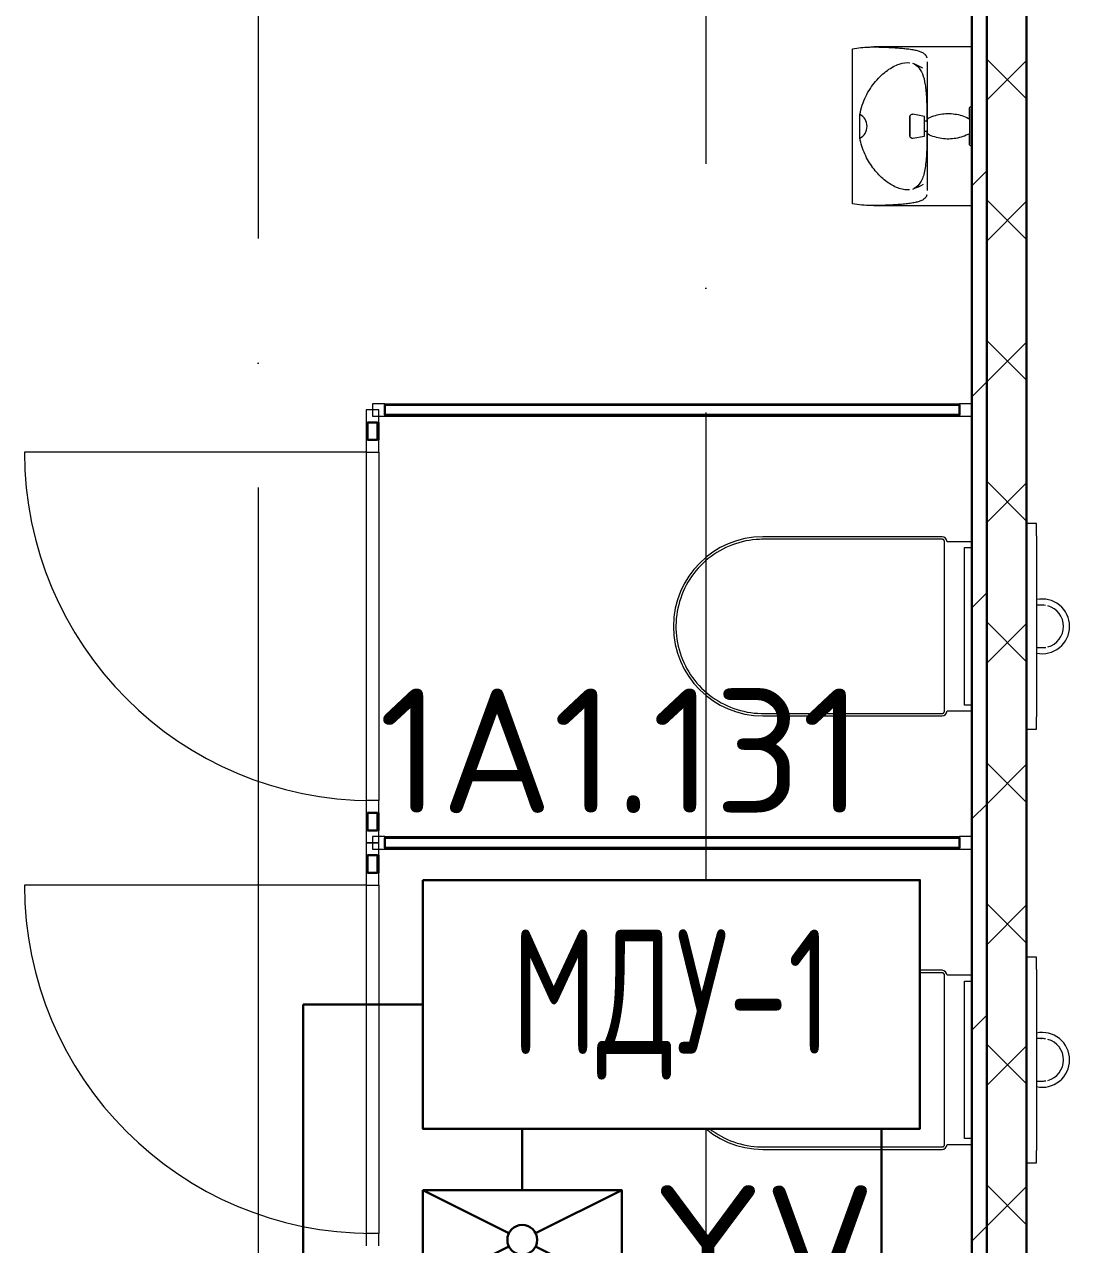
# Model space of a CAD drawing. Header units: millimetres. Extents: x -1073752 to 1436911, y -1379358 to 94781.
# Drawn here: x -1009773 to -1007672, y -1015528 to -1013076 of the extents above; entities that cross this region are included whole.
import ezdxf
from ezdxf.enums import TextEntityAlignment as Align

# ---------------------------------------------------------------- set-up
doc = ezdxf.new("R2010")
doc.units = ezdxf.units.MM
doc.set_wipeout_variables(frame=1)
doc.linetypes.add('ADSK_Линия сетки', pattern=[25, 20, -2.5, 0, -2.5])
for name, color, linetype, lineweight in [('RC-Дымоудаление', 1, 'Continuous', 30), ('Витраж', 7, 'Continuous', 9), ('Двери', 252, 'Continuous', 9), ('лс', 5, 'Continuous', 30), ('Оси', 252, 'Continuous', 9), ('Сантехника', 252, 'Continuous', 9), ('Стены наружные', 7, 'Continuous', 18), ('Стены разрез', 7, 'Continuous', 30)]:
    doc.layers.add(name, color=color, linetype=linetype, lineweight=lineweight)
doc.layers.add('RC-Позиционные_обозначения', color=7, linetype='Continuous')
doc.layers.add('RC-Таблицы', color=7, linetype='Continuous')
doc.styles.add('ISOCPEUR', font='isocpeur.ttf', dxfattribs={"height": 250})
doc.styles.add('RubezhCAD', font='isocpeur.ttf')
doc.styles.get("Standard").update_dxf_attribs({"font": 'arial.ttf'})

# ---------------------------------------------------------------- blocks, each defined once
blk = doc.blocks.new('2 этаж')
at = {"layer": 'Витраж', "color": 251, "lineweight": 18, "true_color": 0x636466, "extrusion": (0, 0, -1)}
for p, q in [((149731, -6121.8), (149706, -6121.8)), ((149706, -6121.8), (149706, -6146.8)), ((149731, -6146.8), (149731, -6121.8)), ((149718.5, -6134.3), (149693.5, -6134.3)), ((149693.5, -6134.3), (149693.5, -6159.3)), ((149706, -6146.8), (149731, -6146.8)), ((149718.5, -6159.3), (149718.5, -6134.3)), ((149693.5, -6159.3), (149718.5, -6159.3)), ((149718.5, -6194.3), (149693.5, -6194.3)), ((149693.5, -6194.3), (149693.5, -6219.3)), ((149718.5, -6219.3), (149718.5, -6194.3)), ((149693.5, -6219.3), (149718.5, -6219.3)), ((149718.5, -6919.3), (149693.5, -6919.3)), ((149693.5, -6919.3), (149693.5, -6944.3)), ((149718.5, -6944.3), (149718.5, -6919.3)), ((149693.5, -6944.3), (149718.5, -6944.3)), ((149718.5, -7004.3), (149693.5, -7004.3)), ((149693.5, -7004.3), (149693.5, -7029.3)), ((149731, -6991.8), (149706, -6991.8)), ((149706, -6991.8), (149706, -7016.8)), ((149718.5, -7029.3), (149718.5, -7004.3)), ((149731, -7016.8), (149731, -6991.8)), ((149693.5, -7029.3), (149718.5, -7029.3)), ((149706, -7016.8), (149731, -7016.8)), ((149718.5, -7064.3), (149693.5, -7064.3)), ((149693.5, -7064.3), (149693.5, -7089.3)), ((149718.5, -7089.3), (149718.5, -7064.3)), ((149693.5, -7089.3), (149718.5, -7089.3)), ((149718.5, -7789.3), (149693.5, -7789.3)), ((149693.5, -7789.3), (149693.5, -7814.3)), ((149718.5, -7814.3), (149718.5, -7789.3))]:
    blk.add_line(p, q, dxfattribs=at)
at = {"layer": 'Витраж', "color": 251, "true_color": 0x636466}
for p, q in [((149731, -6121.8), (150886, -6121.8)), ((149731, -6146.8), (150886, -6146.8)), ((149693.5, -6159.3), (149693.5, -6194.3)), ((149718.5, -6159.3), (149718.5, -6194.3)), ((149693.5, -6219.3), (149693.5, -6919.3)), ((149718.5, -6219.3), (149718.5, -6919.3)), ((149693.5, -6944.3), (149693.5, -6979.3)), ((149718.5, -6944.3), (149718.5, -6979.3)), ((149731, -6991.8), (150886, -6991.8)), ((149693.5, -7029.3), (149693.5, -7064.3)), ((149718.5, -7029.3), (149718.5, -7064.3)), ((149731, -7016.8), (150886, -7016.8)), ((149693.5, -7089.3), (149693.5, -7789.3)), ((149718.5, -7089.3), (149718.5, -7789.3))]:
    blk.add_line(p, q, dxfattribs=at)
at = {"layer": 'Витраж', "color": 251, "lineweight": 18, "true_color": 0x636466}
for p, q in [((150911, -6121.8), (150886, -6121.8)), ((150886, -6121.8), (150886, -6146.8)), ((150911, -6146.8), (150911, -6121.8)), ((150886, -6146.8), (150911, -6146.8)), ((149718.5, -6979.3), (149693.5, -6979.3)), ((149693.5, -6979.3), (149693.5, -7004.3)), ((149718.5, -7004.3), (149718.5, -6979.3)), ((149693.5, -7004.3), (149718.5, -7004.3)), ((150911, -6991.8), (150886, -6991.8)), ((150886, -6991.8), (150886, -7016.8)), ((150911, -7016.8), (150911, -6991.8)), ((150886, -7016.8), (150911, -7016.8))]:
    blk.add_line(p, q, dxfattribs=at)
at = {"layer": 'Двери', "color": 251, "true_color": 0x636466}
for p, q in [((149693.5, -6219.3), (149006, -6219.3)), ((149693.5, -7089.3), (149006, -7089.3))]:
    blk.add_line(p, q, dxfattribs=at)
for centre in [(149706, -6219.3), (149706, -7089.3)]:
    blk.add_arc(centre, 700, 180, 270, dxfattribs=at)
at = {"layer": 'Оси', "color": 251, "linetype": 'ADSK_Линия сетки', "ltscale": 100, "true_color": 0x636466}
for p, q in [((149476, 33711.4), (149476, -32265.4)), ((150376, -1139.3), (150376, -30995.4))]:
    blk.add_line(p, q, dxfattribs=at)
at = {"layer": 'Сантехника', "color": 251, "true_color": 0x636466}
for p, q in [((150671, -5719.8), (150671, -5408.7)), ((150911, -5404.8), (150713.9, -5404.8)), ((150820.8, -5454.3), (150820.8, -5555.6)), ((150685.8, -5564.3), (150685.8, -5540.7)), ((150816, -5544.3), (150792.3, -5540.1)), ((150820.6, -5540.4), (150820.6, -5555.6)), ((150685.8, -5587.8), (150685.8, -5564.3)), ((150816, -5564.3), (150816, -5544.3)), ((150821, -5554.3), (150816, -5554.3)), ((150816, -5584.3), (150816, -5564.3)), ((150821, -5549.3), (150821, -5564.3)), ((150821, -5564.3), (150821, -5579.3)), ((150792.3, -5588.4), (150816, -5584.3)), ((150816, -5574.3), (150821, -5574.3)), ((150820.6, -5572.9), (150820.6, -5588.1)), ((150820.8, -5572.9), (150820.8, -5674.3)), ((150713.9, -5723.7), (150911, -5723.7)), ((150851, -6389.3), (150491, -6389.3)), ((150851, -6394.3), (150491, -6394.3)), ((150856, -6739.3), (150856, -6399.3)), ((150911, -6399.3), (150861, -6399.3)), ((150896, -6727.5), (150896, -6411)), ((150896, -6411), (150911, -6411)), ((150861, -6739.3), (150911, -6739.3)), ((150911, -6727.5), (150896, -6727.5)), ((150491, -6744.3), (150851, -6744.3)), ((150491, -6749.3), (150851, -6749.3)), ((150851, -7260.5), (150491, -7260.5)), ((150851, -7265.5), (150491, -7265.5)), ((150856, -7610.5), (150856, -7270.5)), ((150911, -7270.5), (150861, -7270.5)), ((150896, -7598.7), (150896, -7282.3)), ((150896, -7282.3), (150911, -7282.3)), ((150911, -7598.7), (150896, -7598.7)), ((150491, -7615.5), (150851, -7615.5)), ((150491, -7620.5), (150851, -7620.5)), ((150861, -7610.5), (150911, -7610.5))]:
    blk.add_line(p, q, dxfattribs=at)
at = {"layer": 'Сантехника', "color": 251, "lineweight": 9, "true_color": 0x636466}
for p, q in [((151041, -6362.5), (151021, -6362.5)), ((151041, -6387.5), (151041, -6362.5)), ((151041, -6387.5), (151041, -6751)), ((151041, -6776), (151041, -6751)), ((151021, -6776), (151041, -6776)), ((151041, -7233.8), (151021, -7233.8)), ((151041, -7258.8), (151041, -7233.8)), ((151041, -7258.8), (151041, -7622.3)), ((151041, -7647.3), (151041, -7622.3)), ((151021, -7647.3), (151041, -7647.3))]:
    blk.add_line(p, q, dxfattribs=at)
at = {"layer": 'Сантехника', "color": 251, "true_color": 0x636466, "flags": 128}
for points in [[(150812.4, -5447.4), (150807.2, -5444.6), (150801.8, -5442.1), (150796.3, -5439.7), (150792.3, -5438.2)], [(150786.5, -5545), (150786.5, -5544.8), (150786.5, -5544.6), (150786.5, -5544.4), (150786.5, -5544.2), (150786.6, -5544), (150786.6, -5543.8), (150786.7, -5543.6), (150786.7, -5543.4), (150786.8, -5543.2), (150786.9, -5543.1), (150786.9, -5542.9), (150787, -5542.7), (150787.1, -5542.5), (150787.2, -5542.3), (150787.3, -5542.2), (150787.5, -5542), (150787.6, -5541.9), (150787.7, -5541.7), (150787.8, -5541.6), (150788, -5541.4), (150788.1, -5541.3), (150788.3, -5541.1), (150788.4, -5541), (150788.6, -5540.9), (150788.8, -5540.8), (150788.9, -5540.7), (150789.1, -5540.6), (150789.3, -5540.5), (150789.5, -5540.4), (150789.7, -5540.3), (150789.8, -5540.3), (150790, -5540.2), (150790.2, -5540.2), (150790.4, -5540.1), (150790.6, -5540.1), (150790.8, -5540), (150791, -5540), (150791.2, -5540), (150791.4, -5540), (150791.6, -5540), (150791.8, -5540), (150792, -5540), (150792.2, -5540.1), (150792.3, -5540.1)], [(150821, -5549.3), (150824.2, -5547.6), (150827.5, -5546.1), (150830.8, -5544.7), (150834.2, -5543.5), (150837.6, -5542.4), (150841.1, -5541.4), (150844.6, -5540.6), (150848.1, -5539.9), (150851.7, -5539.4), (150855.3, -5539), (150858.8, -5538.7), (150862.4, -5538.6), (150866, -5538.6), (150869.6, -5538.8), (150873.2, -5539.1), (150876.8, -5539.6), (150880.3, -5540.2), (150883.9, -5540.9), (150887.4, -5541.8), (150890.8, -5542.8), (150894.2, -5544), (150897.6, -5545.3), (150900.9, -5546.7), (150904.1, -5548.3), (150906, -5549.3)], [(150906, -5529.3), (150906, -5529.1), (150906, -5528.9), (150906, -5528.7), (150906.1, -5528.5), (150906.1, -5528.3), (150906.1, -5528.1), (150906.2, -5527.9), (150906.3, -5527.7), (150906.3, -5527.5), (150906.4, -5527.3), (150906.5, -5527.1), (150906.6, -5526.9), (150906.7, -5526.8), (150906.8, -5526.6), (150906.9, -5526.4), (150907, -5526.3), (150907.1, -5526.1), (150907.2, -5526), (150907.4, -5525.8), (150907.5, -5525.7), (150907.7, -5525.5), (150907.8, -5525.4), (150908, -5525.3), (150908.1, -5525.2), (150908.3, -5525), (150908.5, -5524.9), (150908.6, -5524.8), (150908.8, -5524.8), (150909, -5524.7), (150909.2, -5524.6), (150909.4, -5524.5), (150909.6, -5524.5), (150909.8, -5524.4), (150910, -5524.4), (150910.2, -5524.3), (150910.4, -5524.3), (150910.6, -5524.3), (150910.8, -5524.3), (150911, -5524.3), (150911, -5524.3)], [(150906, -5548.1), (150906, -5546.9), (150906, -5545.7), (150906, -5544.5), (150906, -5543.4), (150906, -5542.2), (150906, -5541.2), (150906, -5540.1), (150906, -5539.1), (150906, -5538.2), (150906, -5537.3), (150906, -5536.4), (150906, -5535.6), (150906, -5534.8), (150906, -5534.1), (150906, -5533.4), (150906, -5532.7), (150906, -5532.2), (150906, -5531.6), (150906, -5531.2), (150906, -5530.7), (150906, -5530.3), (150906, -5530), (150906, -5529.8), (150906, -5529.6), (150906, -5529.4), (150906, -5529.3), (150906, -5529.3)], [(150906, -5529.3), (150906, -5529.3), (150906, -5529.4), (150906, -5529.5), (150906, -5529.7), (150906, -5530), (150906, -5530.3), (150906, -5530.6), (150906, -5531), (150906, -5531.5), (150906, -5532), (150906, -5532.6), (150906, -5533.2), (150906, -5533.9), (150906, -5534.6), (150906, -5535.4), (150906, -5536.2), (150906, -5537), (150906, -5537.9), (150906, -5538.9), (150906, -5539.9), (150906, -5540.9), (150906, -5542), (150906, -5543), (150906, -5544.2), (150906, -5545.3), (150906, -5546.5), (150906, -5547.8), (150906, -5549), (150906, -5550.3), (150906, -5551.6), (150906, -5552.9), (150906, -5554.2), (150906, -5555.6), (150906, -5556.9), (150906, -5558.3), (150906, -5559.7), (150906, -5561.1), (150906, -5562.5), (150906, -5563.9), (150906, -5564.3)], [(150786.5, -5564.3), (150786.5, -5563.5), (150786.5, -5562.7), (150786.5, -5561.9), (150786.5, -5561.2), (150786.5, -5560.4), (150786.5, -5559.7), (150786.5, -5558.9), (150786.5, -5558.2), (150786.5, -5557.5), (150786.5, -5556.8), (150786.5, -5556.1), (150786.5, -5555.4), (150786.5, -5554.7), (150786.5, -5554), (150786.5, -5553.4), (150786.5, -5552.8), (150786.5, -5552.1), (150786.5, -5551.6), (150786.5, -5551), (150786.5, -5550.4), (150786.5, -5549.9), (150786.5, -5549.4), (150786.5, -5548.9), (150786.5, -5548.5), (150786.5, -5548.1), (150786.5, -5547.7), (150786.5, -5547.3), (150786.5, -5546.9), (150786.5, -5546.6), (150786.5, -5546.3), (150786.5, -5546), (150786.5, -5545.8), (150786.5, -5545.6), (150786.5, -5545.4), (150786.5, -5545.3), (150786.5, -5545.2), (150786.5, -5545.1), (150786.5, -5545), (150786.5, -5545)], [(150786.5, -5545), (150786.5, -5545), (150786.5, -5545.1), (150786.5, -5545.1), (150786.5, -5545.2), (150786.5, -5545.4), (150786.5, -5545.6), (150786.5, -5545.8), (150786.5, -5546), (150786.5, -5546.2), (150786.5, -5546.5), (150786.5, -5546.8), (150786.5, -5547.2), (150786.5, -5547.5), (150786.5, -5547.9), (150786.5, -5548.4), (150786.5, -5548.8), (150786.5, -5549.3), (150786.5, -5549.8), (150786.5, -5550.3), (150786.5, -5550.8), (150786.5, -5551.4), (150786.5, -5552), (150786.5, -5552.6), (150786.5, -5553.2), (150786.5, -5553.9), (150786.5, -5554.5), (150786.5, -5555.2), (150786.5, -5555.9), (150786.5, -5556.6), (150786.5, -5557.3), (150786.5, -5558), (150786.5, -5558.7), (150786.5, -5559.5), (150786.5, -5560.2), (150786.5, -5561), (150786.5, -5561.7), (150786.5, -5562.5), (150786.5, -5563.3), (150786.5, -5564), (150786.5, -5564.3)], [(150786.5, -5564.3), (150786.5, -5565), (150786.5, -5565.8), (150786.5, -5566.6), (150786.5, -5567.3), (150786.5, -5568.1), (150786.5, -5568.8), (150786.5, -5569.6), (150786.5, -5570.3), (150786.5, -5571), (150786.5, -5571.7), (150786.5, -5572.5), (150786.5, -5573.1), (150786.5, -5573.8), (150786.5, -5574.5), (150786.5, -5575.1), (150786.5, -5575.7), (150786.5, -5576.4), (150786.5, -5576.9), (150786.5, -5577.5), (150786.5, -5578.1), (150786.5, -5578.6), (150786.5, -5579.1), (150786.5, -5579.6), (150786.5, -5580), (150786.5, -5580.5), (150786.5, -5580.9), (150786.5, -5581.2), (150786.5, -5581.6), (150786.5, -5581.9), (150786.5, -5582.2), (150786.5, -5582.5), (150786.5, -5582.7), (150786.5, -5582.9), (150786.5, -5583.1), (150786.5, -5583.2), (150786.5, -5583.3), (150786.5, -5583.4), (150786.5, -5583.5), (150786.5, -5583.5)], [(150786.5, -5583.5), (150786.5, -5583.5), (150786.5, -5583.4), (150786.5, -5583.4), (150786.5, -5583.3), (150786.5, -5583.1), (150786.5, -5583), (150786.5, -5582.8), (150786.5, -5582.5), (150786.5, -5582.3), (150786.5, -5582), (150786.5, -5581.7), (150786.5, -5581.3), (150786.5, -5581), (150786.5, -5580.6), (150786.5, -5580.1), (150786.5, -5579.7), (150786.5, -5579.2), (150786.5, -5578.7), (150786.5, -5578.2), (150786.5, -5577.7), (150786.5, -5577.1), (150786.5, -5576.5), (150786.5, -5575.9), (150786.5, -5575.3), (150786.5, -5574.7), (150786.5, -5574), (150786.5, -5573.3), (150786.5, -5572.6), (150786.5, -5571.9), (150786.5, -5571.2), (150786.5, -5570.5), (150786.5, -5569.8), (150786.5, -5569), (150786.5, -5568.3), (150786.5, -5567.5), (150786.5, -5566.8), (150786.5, -5566), (150786.5, -5565.2), (150786.5, -5564.5), (150786.5, -5564.3)], [(150906, -5564.3), (150906, -5565.7), (150906, -5567.1), (150906, -5568.4), (150906, -5569.8), (150906, -5571.2), (150906, -5572.6), (150906, -5573.9), (150906, -5575.3), (150906, -5576.6), (150906, -5577.9), (150906, -5579.2), (150906, -5580.4), (150906, -5581.6), (150906, -5582.8), (150906, -5584), (150906, -5585.2), (150906, -5586.3), (150906, -5587.3), (150906, -5588.4), (150906, -5589.4), (150906, -5590.3), (150906, -5591.2), (150906, -5592.1), (150906, -5592.9), (150906, -5593.7), (150906, -5594.4), (150906, -5595.1), (150906, -5595.8), (150906, -5596.3), (150906, -5596.9), (150906, -5597.4), (150906, -5597.8), (150906, -5598.2), (150906, -5598.5), (150906, -5598.7), (150906, -5599), (150906, -5599.1), (150906, -5599.2), (150906, -5599.3)], [(150792.3, -5588.4), (150792.1, -5588.5), (150791.9, -5588.5), (150791.7, -5588.5), (150791.5, -5588.5), (150791.3, -5588.5), (150791.1, -5588.5), (150790.9, -5588.5), (150790.7, -5588.5), (150790.5, -5588.4), (150790.3, -5588.4), (150790.2, -5588.3), (150790, -5588.3), (150789.8, -5588.2), (150789.6, -5588.1), (150789.4, -5588.1), (150789.2, -5588), (150789, -5587.9), (150788.9, -5587.8), (150788.7, -5587.7), (150788.5, -5587.6), (150788.4, -5587.4), (150788.2, -5587.3), (150788.1, -5587.2), (150787.9, -5587), (150787.8, -5586.9), (150787.7, -5586.7), (150787.5, -5586.6), (150787.4, -5586.4), (150787.3, -5586.3), (150787.2, -5586.1), (150787.1, -5585.9), (150787, -5585.7), (150786.9, -5585.6), (150786.8, -5585.4), (150786.8, -5585.2), (150786.7, -5585), (150786.6, -5584.8), (150786.6, -5584.6), (150786.5, -5584.4), (150786.5, -5584.2), (150786.5, -5584), (150786.5, -5583.8), (150786.5, -5583.6), (150786.5, -5583.5)], [(150906, -5579.3), (150902.8, -5580.9), (150899.5, -5582.4), (150896.2, -5583.8), (150892.8, -5585), (150889.4, -5586.1), (150885.9, -5587.1), (150882.4, -5587.9), (150878.9, -5588.6), (150875.3, -5589.1), (150871.8, -5589.5), (150868.2, -5589.8), (150864.6, -5589.9), (150861, -5589.9), (150857.4, -5589.7), (150853.8, -5589.4), (150850.2, -5588.9), (150846.7, -5588.3), (150843.1, -5587.6), (150839.7, -5586.7), (150836.2, -5585.7), (150832.8, -5584.5), (150829.4, -5583.2), (150826.1, -5581.8), (150822.9, -5580.2), (150821, -5579.3)], [(150906, -5599.3), (150906, -5599.2), (150906, -5599.1), (150906, -5599), (150906, -5598.8), (150906, -5598.6), (150906, -5598.3), (150906, -5597.9), (150906, -5597.5), (150906, -5597), (150906, -5596.5), (150906, -5595.9), (150906, -5595.3), (150906, -5594.6), (150906, -5593.9), (150906, -5593.1), (150906, -5592.3), (150906, -5591.5), (150906, -5590.6), (150906, -5589.6), (150906, -5588.6), (150906, -5587.6), (150906, -5586.6), (150906, -5585.5), (150906, -5584.3), (150906, -5583.2), (150906, -5582), (150906, -5580.7), (150906, -5579.5)], [(150911, -5604.3), (150910.8, -5604.2), (150910.6, -5604.2), (150910.4, -5604.2), (150910.2, -5604.2), (150910, -5604.2), (150909.8, -5604.1), (150909.6, -5604.1), (150909.4, -5604), (150909.2, -5603.9), (150909.1, -5603.9), (150908.9, -5603.8), (150908.7, -5603.7), (150908.5, -5603.6), (150908.4, -5603.5), (150908.2, -5603.4), (150908, -5603.3), (150907.9, -5603.1), (150907.7, -5603), (150907.6, -5602.9), (150907.4, -5602.7), (150907.3, -5602.6), (150907.2, -5602.4), (150907, -5602.3), (150906.9, -5602.1), (150906.8, -5602), (150906.7, -5601.8), (150906.6, -5601.6), (150906.5, -5601.4), (150906.4, -5601.2), (150906.3, -5601.1), (150906.3, -5600.9), (150906.2, -5600.7), (150906.2, -5600.5), (150906.1, -5600.3), (150906.1, -5600.1), (150906, -5599.9), (150906, -5599.7), (150906, -5599.5), (150906, -5599.3), (150906, -5599.3)], [(150792.3, -5690.3), (150797.9, -5688.2), (150803.4, -5685.7), (150808.7, -5683.1), (150813.8, -5680.3)], [(150491, -6394.3), (150484, -6394.4), (150477, -6394.8), (150470.1, -6395.5), (150463.1, -6396.5), (150456.2, -6397.7), (150449.4, -6399.3), (150442.6, -6401.1), (150436, -6403.1), (150429.4, -6405.5), (150422.9, -6408.1), (150416.5, -6410.9), (150410.2, -6414), (150404.1, -6417.4), (150398, -6421), (150392.2, -6424.8), (150386.5, -6428.9), (150381, -6433.2), (150375.6, -6437.7), (150370.4, -6442.4), (150365.5, -6447.3), (150360.7, -6452.4), (150356.1, -6457.8), (150351.8, -6463.2), (150347.6, -6468.9), (150343.7, -6474.7), (150340.1, -6480.7), (150336.7, -6486.8), (150333.5, -6493), (150330.6, -6499.4), (150327.9, -6505.8), (150325.5, -6512.4), (150323.4, -6519.1), (150321.5, -6525.8), (150319.9, -6532.6), (150318.6, -6539.5), (150317.5, -6546.4), (150316.7, -6553.4), (150316.2, -6560.4), (150316, -6567.4), (150316.1, -6574.4), (150316.4, -6581.4), (150317, -6588.3), (150318, -6595.3), (150319.1, -6602.2), (150320.6, -6609), (150322.3, -6615.8), (150324.3, -6622.5), (150326.6, -6629.1), (150329.1, -6635.7), (150331.9, -6642.1), (150334.9, -6648.4), (150338.2, -6654.6), (150341.7, -6660.6), (150345.5, -6666.5), (150349.5, -6672.2), (150353.8, -6677.8), (150358.2, -6683.2), (150362.9, -6688.4), (150367.7, -6693.5), (150372.8, -6698.3), (150378.1, -6702.9), (150383.5, -6707.3), (150389.1, -6711.5), (150394.9, -6715.5), (150400.8, -6719.2), (150406.9, -6722.7), (150413.1, -6725.9), (150419.4, -6728.9), (150425.8, -6731.7), (150432.4, -6734.1), (150439, -6736.4), (150445.7, -6738.3), (150452.5, -6740), (150459.4, -6741.4), (150466.3, -6742.5), (150473.3, -6743.4), (150480.2, -6743.9), (150487.2, -6744.2), (150491, -6744.3)], [(150856, -6399.3), (150856, -6399.1), (150856, -6398.9), (150856, -6398.7), (150855.9, -6398.5), (150855.9, -6398.3), (150855.9, -6398.1), (150855.8, -6397.9), (150855.8, -6397.7), (150855.7, -6397.5), (150855.6, -6397.3), (150855.5, -6397.1), (150855.4, -6396.9), (150855.3, -6396.8), (150855.2, -6396.6), (150855.1, -6396.4), (150855, -6396.3), (150854.9, -6396.1), (150854.8, -6396), (150854.6, -6395.8), (150854.5, -6395.7), (150854.3, -6395.5), (150854.2, -6395.4), (150854, -6395.3), (150853.9, -6395.2), (150853.7, -6395), (150853.5, -6394.9), (150853.4, -6394.8), (150853.2, -6394.8), (150853, -6394.7), (150852.8, -6394.6), (150852.6, -6394.5), (150852.4, -6394.5), (150852.2, -6394.4), (150852.1, -6394.4), (150851.9, -6394.3), (150851.7, -6394.3), (150851.5, -6394.3), (150851.3, -6394.3), (150851.1, -6394.3), (150851, -6394.3)], [(150851, -6744.3), (150851.2, -6744.2), (150851.4, -6744.2), (150851.6, -6744.2), (150851.8, -6744.2), (150852, -6744.2), (150852.2, -6744.1), (150852.4, -6744.1), (150852.6, -6744), (150852.8, -6743.9), (150853, -6743.9), (150853.1, -6743.8), (150853.3, -6743.7), (150853.5, -6743.6), (150853.7, -6743.5), (150853.8, -6743.4), (150854, -6743.3), (150854.2, -6743.1), (150854.3, -6743), (150854.5, -6742.9), (150854.6, -6742.7), (150854.7, -6742.6), (150854.9, -6742.4), (150855, -6742.3), (150855.1, -6742.1), (150855.2, -6742), (150855.3, -6741.8), (150855.4, -6741.6), (150855.5, -6741.4), (150855.6, -6741.2), (150855.7, -6741.1), (150855.7, -6740.9), (150855.8, -6740.7), (150855.8, -6740.5), (150855.9, -6740.3), (150855.9, -6740.1), (150856, -6739.9), (150856, -6739.7), (150856, -6739.5), (150856, -6739.3), (150856, -6739.3)], [(150491, -7265.5), (150484, -7265.6), (150477, -7266.1), (150470.1, -7266.8), (150463.1, -7267.7), (150456.2, -7269), (150449.4, -7270.5), (150442.6, -7272.3), (150436, -7274.4), (150429.4, -7276.7), (150422.9, -7279.3), (150416.5, -7282.2), (150410.2, -7285.3), (150404.1, -7288.6), (150398, -7292.2), (150392.2, -7296.1), (150386.5, -7300.1), (150381, -7304.4), (150375.6, -7308.9), (150370.4, -7313.7), (150365.5, -7318.6), (150360.7, -7323.7), (150356.1, -7329), (150351.8, -7334.5), (150347.6, -7340.1), (150343.7, -7346), (150340.1, -7351.9), (150336.7, -7358), (150333.5, -7364.3), (150330.6, -7370.6), (150327.9, -7377.1), (150325.5, -7383.7), (150323.4, -7390.3), (150321.5, -7397.1), (150319.9, -7403.9), (150318.6, -7410.8), (150317.5, -7417.7), (150316.7, -7424.6), (150316.2, -7431.6), (150316, -7438.6), (150316.1, -7445.6), (150316.4, -7452.6), (150317, -7459.6), (150318, -7466.5), (150319.1, -7473.4), (150320.6, -7480.3), (150322.3, -7487), (150324.3, -7493.8), (150326.6, -7500.4), (150329.1, -7506.9), (150331.9, -7513.3), (150334.9, -7519.6), (150338.2, -7525.8), (150341.7, -7531.9), (150345.5, -7537.8), (150349.5, -7543.5), (150353.8, -7549.1), (150358.2, -7554.5), (150362.9, -7559.7), (150367.7, -7564.7), (150372.8, -7569.5), (150378.1, -7574.2), (150383.5, -7578.6), (150389.1, -7582.8), (150394.9, -7586.7), (150400.8, -7590.5), (150406.9, -7593.9), (150413.1, -7597.2), (150419.4, -7600.2), (150425.8, -7602.9), (150432.4, -7605.4), (150439, -7607.6), (150445.7, -7609.5), (150452.5, -7611.2), (150459.4, -7612.6), (150466.3, -7613.8), (150473.3, -7614.6), (150480.2, -7615.2), (150487.2, -7615.5), (150491, -7615.5)], [(150856, -7270.5), (150856, -7270.3), (150856, -7270.1), (150856, -7269.9), (150855.9, -7269.7), (150855.9, -7269.5), (150855.9, -7269.3), (150855.8, -7269.1), (150855.8, -7268.9), (150855.7, -7268.7), (150855.6, -7268.6), (150855.5, -7268.4), (150855.4, -7268.2), (150855.3, -7268), (150855.2, -7267.8), (150855.1, -7267.7), (150855, -7267.5), (150854.9, -7267.4), (150854.8, -7267.2), (150854.6, -7267.1), (150854.5, -7266.9), (150854.3, -7266.8), (150854.2, -7266.6), (150854, -7266.5), (150853.9, -7266.4), (150853.7, -7266.3), (150853.5, -7266.2), (150853.4, -7266.1), (150853.2, -7266), (150853, -7265.9), (150852.8, -7265.8), (150852.6, -7265.8), (150852.4, -7265.7), (150852.2, -7265.7), (150852.1, -7265.6), (150851.9, -7265.6), (150851.7, -7265.5), (150851.5, -7265.5), (150851.3, -7265.5), (150851.1, -7265.5), (150851, -7265.5)], [(150851, -7615.5), (150851.2, -7615.5), (150851.4, -7615.5), (150851.6, -7615.5), (150851.8, -7615.4), (150852, -7615.4), (150852.2, -7615.4), (150852.4, -7615.3), (150852.6, -7615.2), (150852.8, -7615.2), (150853, -7615.1), (150853.1, -7615), (150853.3, -7614.9), (150853.5, -7614.8), (150853.7, -7614.7), (150853.8, -7614.6), (150854, -7614.5), (150854.2, -7614.4), (150854.3, -7614.3), (150854.5, -7614.1), (150854.6, -7614), (150854.7, -7613.8), (150854.9, -7613.7), (150855, -7613.5), (150855.1, -7613.4), (150855.2, -7613.2), (150855.3, -7613), (150855.4, -7612.9), (150855.5, -7612.7), (150855.6, -7612.5), (150855.7, -7612.3), (150855.7, -7612.1), (150855.8, -7611.9), (150855.8, -7611.7), (150855.9, -7611.5), (150855.9, -7611.4), (150856, -7611.2), (150856, -7611), (150856, -7610.8), (150856, -7610.6), (150856, -7610.5)]]:
    blk.add_lwpolyline(points, dxfattribs=at)
at = {"layer": 'Сантехника', "color": 251, "lineweight": 9, "true_color": 0x636466, "flags": 128}
for points in [[(151052.5, -6526.6), (151052.4, -6526.6), (151052.3, -6526.6), (151052.1, -6526.6), (151051.9, -6526.6), (151051.6, -6526.6), (151051.2, -6526.6), (151050.7, -6526.6), (151050.2, -6526.6), (151049.6, -6526.6), (151048.9, -6526.6), (151048.2, -6526.6), (151047.4, -6526.6), (151046.5, -6526.6), (151045.6, -6526.6), (151044.6, -6526.6), (151043.5, -6526.6), (151042.4, -6526.6), (151041.3, -6526.6)], [(151042.1, -6612), (151043.3, -6612), (151044.3, -6612), (151045.3, -6612), (151046.3, -6612), (151047.1, -6612), (151048, -6612), (151048.7, -6612), (151049.4, -6612), (151050, -6612), (151050.6, -6612), (151051, -6612), (151051.5, -6612), (151051.8, -6612), (151052.1, -6612), (151052.3, -6612), (151052.4, -6612), (151052.5, -6612), (151052.5, -6612)], [(151052.5, -7397.8), (151052.4, -7397.8), (151052.3, -7397.8), (151052.1, -7397.8), (151051.9, -7397.8), (151051.6, -7397.8), (151051.2, -7397.8), (151050.7, -7397.8), (151050.2, -7397.8), (151049.6, -7397.8), (151048.9, -7397.8), (151048.2, -7397.8), (151047.4, -7397.8), (151046.5, -7397.8), (151045.6, -7397.8), (151044.6, -7397.8), (151043.5, -7397.8), (151042.4, -7397.8), (151041.3, -7397.8)], [(151042.1, -7483.2), (151043.3, -7483.2), (151044.3, -7483.2), (151045.3, -7483.2), (151046.3, -7483.2), (151047.1, -7483.2), (151048, -7483.2), (151048.7, -7483.2), (151049.4, -7483.2), (151050, -7483.2), (151050.6, -7483.2), (151051, -7483.2), (151051.5, -7483.2), (151051.8, -7483.2), (151052.1, -7483.2), (151052.3, -7483.2), (151052.4, -7483.2), (151052.5, -7483.2), (151052.5, -7483.2)]]:
    blk.add_lwpolyline(points, dxfattribs=at)
at = {"layer": 'Сантехника', "color": 251, "true_color": 0x636466}
for centre, radius, start, end in [((150491, -6569.3), 180, 90, 270), ((150491, -6569.3), 175, 90, 90.9078), ((150491, -6569.3), 175, 90, 90.9078), ((150851, -6399.3), 10, 0, 90), ((150851, -6399.3), 5, 60, 90), ((150851, -6399.3), 5, 60, 90), ((150851, -6399.3), 5, 60, 75), ((150851, -6399.3), 5, 0, 30), ((150851, -6399.3), 5, 0, 30), ((150851, -6399.3), 5, 0, 30), ((150851, -6739.3), 10, 270, 0), ((150851, -6739.3), 5, 330, 0), ((150851, -6739.3), 5, 330, 0), ((150851, -6739.3), 5, 330, 0), ((150491, -6569.3), 175, 269.0922, 270), ((150491, -6569.3), 175, 269.0922, 270), ((150851, -6739.3), 5, 270, 300), ((150851, -6739.3), 5, 270, 300), ((150851, -6739.3), 5, 285, 300), ((150491, -7440.5), 180, 90, 270), ((150491, -7440.5), 175, 90, 90.9078), ((150491, -7440.5), 175, 90, 90.9078), ((150851, -7270.5), 10, 0, 90), ((150851, -7270.5), 5, 60, 90), ((150851, -7270.5), 5, 60, 90), ((150851, -7270.5), 5, 60, 75), ((150851, -7270.5), 5, 0, 30), ((150851, -7270.5), 5, 0, 30), ((150851, -7270.5), 5, 0, 30), ((150491, -7440.5), 175, 269.0922, 270), ((150491, -7440.5), 175, 269.0922, 270), ((150851, -7610.5), 10, 270, 0), ((150851, -7610.5), 5, 270, 300), ((150851, -7610.5), 5, 270, 300), ((150851, -7610.5), 5, 285, 300), ((150851, -7610.5), 5, 330, 0), ((150851, -7610.5), 5, 330, 0), ((150851, -7610.5), 5, 330, 0)]:
    blk.add_arc(centre, radius, start, end, dxfattribs=at)
at = {"layer": 'Сантехника', "color": 251, "lineweight": 9, "true_color": 0x636466}
for centre, radius, start, end in [((151052.5, -6569.3), 55, 0, 102.0258), ((151052.5, -6569.3), 42.7, 92.2417, 94.1976), ((151052.5, -6569.3), 42.7, 87.9172, 90), ((151052.5, -6569.3), 42.7, 80.8699, 90), ((151052.5, -6569.3), 42.7, 0, 75), ((151052.5, -6569.3), 55, 257.9742, 0), ((151052.5, -6569.3), 42.7, 285, 0), ((151052.5, -6569.3), 42.7, 267.2428, 279.4986), ((151052.5, -6569.3), 42.7, 270, 272.5338), ((151052.5, -7440.5), 55, 0, 102.0258), ((151052.5, -7440.5), 42.7, 92.2417, 94.1976), ((151052.5, -7440.5), 42.7, 87.9172, 90), ((151052.5, -7440.5), 42.7, 80.8699, 90), ((151052.5, -7440.5), 42.7, 0, 75), ((151052.5, -7440.5), 55, 257.9742, 0), ((151052.5, -7440.5), 42.7, 285, 0), ((151052.5, -7440.5), 42.7, 267.2428, 279.4986), ((151052.5, -7440.5), 42.7, 270, 272.5338)]:
    blk.add_arc(centre, radius, start, end, dxfattribs=at)
at = {"layer": 'Сантехника', "color": 251, "true_color": 0x636466}
for major_axis, start_param, end_param in [((0, 25), 4.712389, 5.943447), ((0, -25), 0.339739, 1.570796)]:
    blk.add_ellipse((150678.7, -5564.3), major_axis=major_axis, ratio=0.859293, start_param=start_param, end_param=end_param, dxfattribs=at)
for points, knots in [([(150671, -5408.7), (150676.7, -5407.7), (150687.8, -5406), (150701.2, -5405.1), (150711.4, -5404.7), (150718.9, -5404.8), (150726.3, -5405), (150733.4, -5405.2), (150740.4, -5405.6), (150749.3, -5406), (150759.8, -5406.6), (150771.3, -5407.5), (150782.3, -5408.6), (150792.3, -5410), (150801.3, -5411.9), (150808.6, -5414.2), (150813.4, -5416.8), (150815.9, -5419), (150817.2, -5420.3), (150818, -5421.4), (150818.8, -5422.5), (150819.4, -5423.7), (150819.8, -5424.7), (150820.1, -5425.6), (150820.2, -5426.1), (150820.3, -5426.4), (150820.3, -5426.5)], [-1, -1, -1, -1, -0.9416667, -0.8833333, -0.8541667, -0.825, -0.7958333, -0.7666667, -0.7375, -0.7083333, -0.65, -0.5916667, -0.5333333, -0.4666667, -0.4, -0.3333333, -0.2666667, -0.2333333, -0.2166667, -0.2, -0.1833333, -0.1666667, -0.15, -0.1416667, -0.1375, -0.1333333, -0.1333333, -0.1333333, -0.1333333]), ([(150685.8, -5540.7), (150687, -5534.2), (150690.2, -5521.7), (150697.5, -5504), (150706.6, -5487.9), (150720.9, -5468.9), (150741.1, -5450.3), (150765.5, -5437.5), (150779.7, -5435.8), (150786, -5436.6)], [0, 0, 0, 0, 0.0526316, 0.1052632, 0.1578947, 0.2105263, 0.3157895, 0.4210526, 0.5263158, 0.5263158, 0.5263158, 0.5263158]), ([(150794.7, -5439.2), (150797.4, -5440.4), (150804.1, -5445.1), (150812.2, -5457.8), (150817.6, -5479.7), (150819.6, -5502.9), (150820.4, -5523.8), (150820.5, -5534.7), (150820.6, -5540.4)], [0.5789474, 0.5789474, 0.5789474, 0.5789474, 0.6315789, 0.7236842, 0.8157895, 0.9078947, 0.9539474, 1, 1, 1, 1]), ([(150821, -5435), (150821, -5435.1), (150821, -5435.4), (150821, -5436), (150821, -5437.1), (150821, -5438.7), (150820.9, -5440.9), (150820.9, -5444), (150820.9, -5448.3), (150820.8, -5452.2), (150820.8, -5454.3)], [-0.06666667, -0.06666667, -0.06666667, -0.06666667, -0.06458333, -0.0625, -0.05833333, -0.05, -0.04166667, -0.03333333, -0.01666667, 0, 0, 0, 0]), ([(150785.9, -5691.9), (150782.8, -5692.3), (150772.8, -5692.3), (150754.4, -5686.1), (150731.8, -5670.5), (150711.4, -5648.6), (150697.5, -5625.4), (150689.6, -5604.4), (150686.9, -5593.5), (150685.8, -5587.8)], [0.4736842, 0.4736842, 0.4736842, 0.4736842, 0.5263158, 0.6315789, 0.7236842, 0.8157895, 0.9078947, 0.9539474, 1, 1, 1, 1]), ([(150820.6, -5588.1), (150820.5, -5594.6), (150820.3, -5607), (150819.6, -5624.7), (150818.2, -5640.8), (150815.3, -5659.8), (150808.9, -5678.3), (150800.1, -5686.8), (150794.7, -5689.3)], [0, 0, 0, 0, 0.0526316, 0.1052632, 0.1578947, 0.2105263, 0.3157895, 0.4210526, 0.4210526, 0.4210526, 0.4210526]), ([(150820.8, -5674.3), (150820.8, -5677.3), (150820.9, -5681.6), (150820.9, -5686.5), (150821, -5689.8), (150821, -5692), (150821, -5693.2), (150821, -5693.5), (150821, -5693.6)], [-1, -1, -1, -1, -0.975, -0.9625, -0.95, -0.9375, -0.934375, -0.9328125, -0.9328125, -0.9328125, -0.9328125]), ([(150820.3, -5702), (150820.3, -5702), (150820.3, -5702.2), (150820.1, -5702.7), (150819.9, -5703.6), (150819.5, -5704.5), (150819.1, -5705.4), (150818.6, -5706.3), (150817.9, -5707.2), (150817.2, -5708.2), (150815.9, -5709.5), (150813.4, -5711.7), (150808.6, -5714.3), (150801.3, -5716.6), (150792.3, -5718.5), (150781.8, -5719.9), (150769.7, -5721.2), (150756.3, -5722.1), (150741.5, -5722.9), (150728, -5723.5), (150716.8, -5723.7), (150705.3, -5723.7), (150690.2, -5722.8), (150677.5, -5721), (150671, -5719.8)], [-0.8666667, -0.8666667, -0.8666667, -0.8666667, -0.865625, -0.8625, -0.85, -0.8375, -0.825, -0.8125, -0.8, -0.7833333, -0.7666667, -0.7333333, -0.6666667, -0.6, -0.5333333, -0.4666667, -0.4, -0.3333333, -0.2666667, -0.2, -0.1666667, -0.1333333, -0.0666667, 0, 0, 0, 0])]:
    blk.add_open_spline(points, degree=3, knots=knots, dxfattribs=at)
at = {"layer": 'Стены наружные', "color": 251, "lineweight": 30, "true_color": 0x636466}
for p, q in [((150941, -7894.3), (150941, -3839.3)), ((151021, -7894.3), (151021, -3839.3)), ((150911, -3869.3), (150911, -7864.3))]:
    blk.add_line(p, q, dxfattribs=at)
at = {"layer": 'Стены наружные', "color": 251, "linetype": 'Continuous', "lineweight": 9, "true_color": 0x636466}
for p, q in [((151021, -5509.1), (150941, -5429.1)), ((150941, -5512.1), (151021, -5432.1)), ((150911, -5683.6), (150941, -5653.6)), ((151021, -5791.9), (150941, -5711.9)), ((150941, -5795), (151021, -5715)), ((151021, -6074.7), (150941, -5994.7)), ((150941, -6077.8), (151021, -5997.8)), ((150911, -6107.8), (150941, -6077.8)), ((151021, -6357.6), (150941, -6277.6)), ((150941, -6360.7), (151021, -6280.7)), ((150911, -6532.1), (150941, -6502.1)), ((151021, -6640.4), (150941, -6560.4)), ((150941, -6643.5), (151021, -6563.5)), ((151021, -6923.3), (150941, -6843.3)), ((150941, -6926.3), (151021, -6846.3)), ((150911, -6956.3), (150941, -6926.3)), ((151021, -7206.1), (150941, -7126.1)), ((150941, -7209.2), (151021, -7129.2)), ((150911, -7380.6), (150941, -7350.6)), ((151021, -7488.9), (150941, -7408.9)), ((150941, -7492), (151021, -7412)), ((151021, -7771.8), (150941, -7691.8)), ((150941, -7774.9), (151021, -7694.9)), ((150911, -7804.9), (150941, -7774.9))]:
    blk.add_line(p, q, dxfattribs=at)
at = {"layer": 'Стены разрез', "color": 251, "true_color": 0x636466}
for p, q in [((150886, -6124.3), (149731, -6124.3)), ((149731, -6124.3), (149731, -6144.3)), ((150886, -6144.3), (150886, -6124.3)), ((149731, -6144.3), (150886, -6144.3)), ((149716, -6159.3), (149696, -6159.3)), ((149696, -6159.3), (149696, -6194.3)), ((149716, -6194.3), (149716, -6159.3)), ((149696, -6194.3), (149716, -6194.3)), ((149716, -6944.3), (149696, -6944.3)), ((149696, -6944.3), (149696, -6979.3)), ((149716, -6979.3), (149716, -6944.3)), ((149696, -6979.3), (149716, -6979.3)), ((150886, -6994.3), (149731, -6994.3)), ((149731, -6994.3), (149731, -7014.3)), ((150886, -7014.3), (150886, -6994.3)), ((149716, -7029.3), (149696, -7029.3)), ((149696, -7029.3), (149696, -7064.3)), ((149716, -7064.3), (149716, -7029.3)), ((149731, -7014.3), (150886, -7014.3)), ((149696, -7064.3), (149716, -7064.3))]:
    blk.add_line(p, q, dxfattribs=at)
blk = doc.blocks.new('RC-UGO-MDU-01')
at = {"layer": 'RC-Дымоудаление'}
blk.add_point((0, 0), dxfattribs=at)
blk.add_attdef('PSTN', text='', height=2.5, dxfattribs=at).set_placement((5.821, 2.37), align=Align.BOTTOM_CENTER)
blk.add_wipeout([(4.998, 2.498), (4.998, -2.498), (-4.998, -2.498), (-4.998, 2.498)]).dxf.layer = 'RC-Дымоудаление'
blk.add_wipeout([(-4.998, -2.498), (-4.998, 2.498), (4.998, 2.498), (4.998, -2.498)]).dxf.layer = 'RC-Дымоудаление'
blk.add_lwpolyline([(-4.998, 2.498), (4.998, 2.498), (4.998, -2.498), (-4.998, -2.498), (-4.998, 2.498)], close=True, dxfattribs=at)
at = {"layer": 'RC-Дымоудаление', "ltscale": 100, "style": 'ISOCPEUR', "width": 0.7}
blk.add_text('МДУ-1', height=2.5, dxfattribs=at).set_placement((0, 0), align=Align.MIDDLE)
blk = doc.blocks.new('A$C122646C6')
at = {"color": 1, "lineweight": 30}
for points in [[(0, 200), (400, 200), (400, 0), (0, 0), (0, 200)], [(0, 200), (173.2, 113.4)], [(400, 200), (226.8, 113.4)], [(173.2, 86.6), (0, 0)], [(226.8, 86.6), (400, 0)]]:
    blk.add_lwpolyline(points, dxfattribs=at)
blk.add_circle((200, 100), 30, dxfattribs=at)

msp = doc.modelspace()

# ---------------------------------------------------------------- linework, layer by layer
at = {"layer": 'лс', "color": 5}
for p, q in [((-1008972.2, -1015045.5), (-1009212.5, -1015045.5)), ((-1009212.5, -1015045.5), (-1009212.5, -1015909.1)), ((-1008049.6, -1016656.2), (-1008049.6, -1015295.3))]:
    msp.add_line(p, q, dxfattribs=at)
at = {"layer": 'лс', "color": 11}
msp.add_line((-1008772.2, -1015418.7), (-1008772.2, -1015295.3), dxfattribs=at)

# ---------------------------------------------------------------- block references
for name, p in [('2 этаж', (-1158779.2, -1007716.5)), ('A$C122646C6', (-1008972.2, -1015618.7))]:
    msp.add_blockref(name, p)

# ---------------------------------------------------------------- texts
at = {"layer": 'RC-Таблицы', "linetype": 'Continuous', "lineweight": 40, "insert": (-1008286.4, -1015533.9), "char_height": 250, "width": 2400, "attachment_point": 5, "style": 'RubezhCAD'}
msp.add_mtext('YV', dxfattribs=at)

# ---------------------------------------------------------------- next in the draw order: block references
at = {"layer": 'RC-Дымоудаление', "color": 4, "linetype": 'Continuous', "lineweight": 40, "ltscale": 15}
ref = msp.add_blockref('RC-UGO-MDU-01', (-1008472.4, -1015045.5), dxfattribs=dict(at, xscale=100, yscale=100, zscale=100))
ref.add_attrib('PSTN', '1А1.131', dxfattribs={"layer": 'RC-Позиционные_обозначения', "height": 250, "style": 'RubezhCAD'}).set_placement((-1008573.2, -1014735.7), align=Align.BOTTOM_CENTER)

doc.saveas('drawing.dxf')
